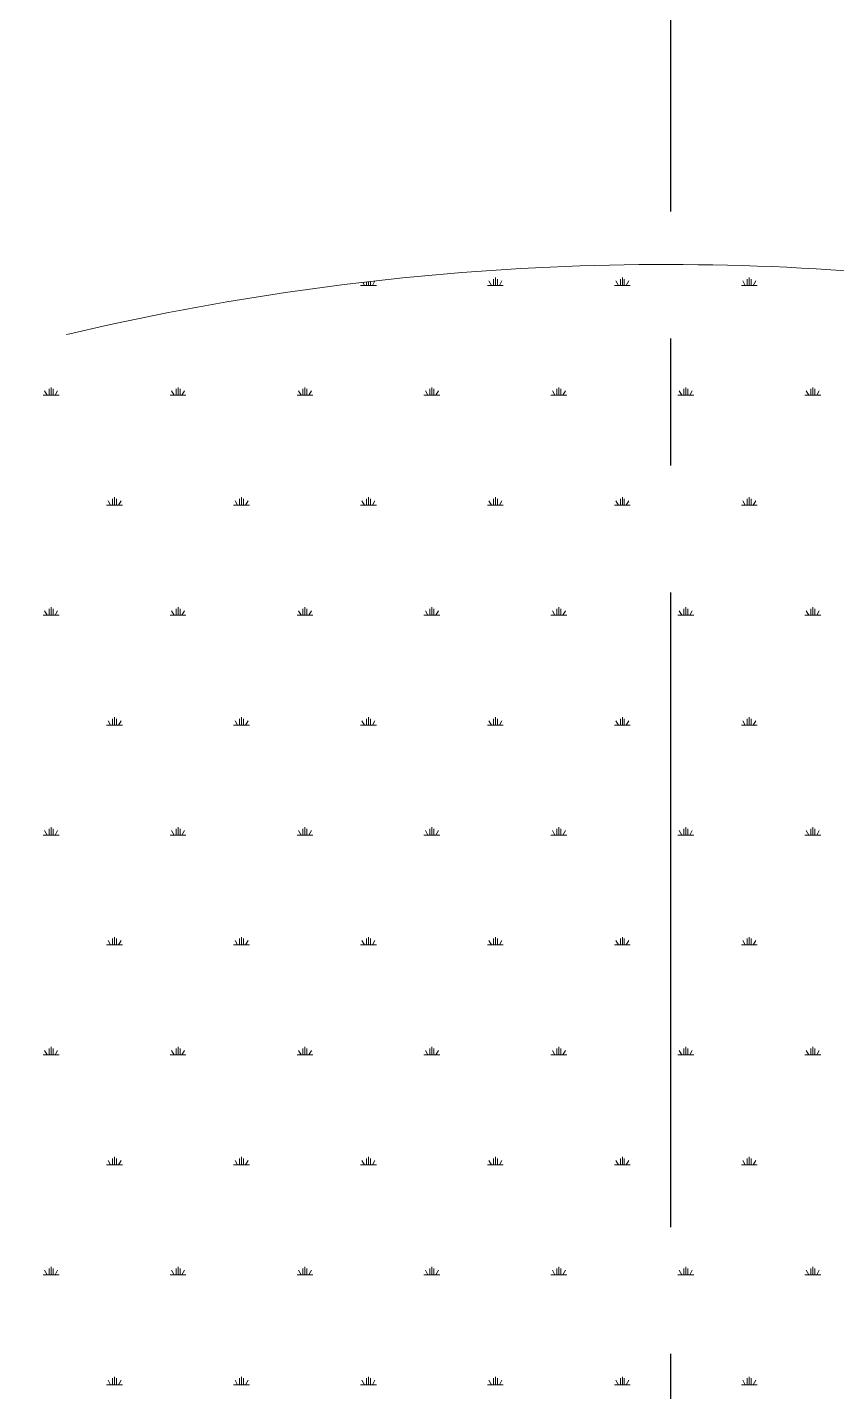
# Model space of a CAD drawing. Header units: inches. Extents: x 0 to 157513, y -28488 to 35640.
# Drawn here: x 58961 to 59280, y 19069 to 19607 of the extents above; entities that cross this region are included whole.
import ezdxf

# ---------------------------------------------------------------- set-up
doc = ezdxf.new("R2010")
doc.units = ezdxf.units.IN
doc.header["$LTSCALE"] = 400
doc.header["$MEASUREMENT"] = 0
doc.linetypes.add('CENTER', pattern=[2, 1.25, -0.25, 0.25, -0.25])
doc.linetypes.add('PHANTOM', pattern=[2.5, 1.25, -0.25, 0.25, -0.25, 0.25, -0.25])
doc.layers.add('BF STR', color=8, linetype='PHANTOM', lineweight=5)
doc.layers.add('cen', color=1, linetype='CENTER')

# ---------------------------------------------------------------- blocks, each defined once
blk = doc.blocks.new('convcs611bc3')
at = {"layer": 'BF STR'}
for p, q in [((-31699.93, 66244.66, -5988.03), (-31696.81, 66244.66, -5988.03)), ((-31699.15, 66244.66, -5988.03), (-31699.49, 66245.26, -5988.03)), ((-31698.76, 66244.66, -5988.03), (-31698.76, 66245.34, -5988.03)), ((-31698.37, 66244.66, -5988.03), (-31698.37, 66245.39, -5988.03)), ((-31697.98, 66244.66, -5988.03), (-31697.98, 66245.43, -5988.03)), ((-31697.59, 66244.66, -5988.03), (-31697.09, 66245.53, -5988.03)), ((-31674.93, 66244.66, -5988.03), (-31671.81, 66244.66, -5988.03)), ((-31674.15, 66244.66, -5988.03), (-31674.65, 66245.53, -5988.03)), ((-31673.76, 66244.66, -5988.03), (-31673.76, 66245.91, -5988.03)), ((-31673.37, 66244.66, -5988.03), (-31673.37, 66246.23, -5988.03)), ((-31672.98, 66244.66, -5988.03), (-31672.98, 66245.91, -5988.03)), ((-31672.59, 66244.66, -5988.03), (-31672.09, 66245.53, -5988.03)), ((-31649.93, 66244.66, -5988.03), (-31646.81, 66244.66, -5988.03)), ((-31649.15, 66244.66, -5988.03), (-31649.65, 66245.53, -5988.03)), ((-31648.76, 66244.66, -5988.03), (-31648.76, 66245.91, -5988.03)), ((-31648.37, 66244.66, -5988.03), (-31648.37, 66246.23, -5988.03)), ((-31647.98, 66244.66, -5988.03), (-31647.98, 66245.91, -5988.03)), ((-31647.59, 66244.66, -5988.03), (-31647.09, 66245.53, -5988.03)), ((-31624.93, 66244.66, -5988.03), (-31621.81, 66244.66, -5988.03)), ((-31624.15, 66244.66, -5988.03), (-31624.65, 66245.53, -5988.03)), ((-31623.76, 66244.66, -5988.03), (-31623.76, 66245.91, -5988.03)), ((-31623.37, 66244.66, -5988.03), (-31623.37, 66246.23, -5988.03)), ((-31622.98, 66244.66, -5988.03), (-31622.98, 66245.91, -5988.03)), ((-31622.59, 66244.66, -5988.03), (-31622.09, 66245.53, -5988.03)), ((-31762.43, 66223.01, -5988.03), (-31759.31, 66223.01, -5988.03)), ((-31761.65, 66223.01, -5988.03), (-31762.15, 66223.88, -5988.03)), ((-31761.26, 66223.01, -5988.03), (-31761.26, 66224.26, -5988.03)), ((-31760.87, 66223.01, -5988.03), (-31760.87, 66224.58, -5988.03)), ((-31760.48, 66223.01, -5988.03), (-31760.48, 66224.26, -5988.03)), ((-31760.09, 66223.01, -5988.03), (-31759.59, 66223.88, -5988.03)), ((-31737.43, 66223.01, -5988.03), (-31734.31, 66223.01, -5988.03)), ((-31736.65, 66223.01, -5988.03), (-31737.15, 66223.88, -5988.03)), ((-31736.26, 66223.01, -5988.03), (-31736.26, 66224.26, -5988.03)), ((-31735.87, 66223.01, -5988.03), (-31735.87, 66224.58, -5988.03)), ((-31735.48, 66223.01, -5988.03), (-31735.48, 66224.26, -5988.03)), ((-31735.09, 66223.01, -5988.03), (-31734.59, 66223.88, -5988.03)), ((-31712.43, 66223.01, -5988.03), (-31709.31, 66223.01, -5988.03)), ((-31711.65, 66223.01, -5988.03), (-31712.15, 66223.88, -5988.03)), ((-31711.26, 66223.01, -5988.03), (-31711.26, 66224.26, -5988.03)), ((-31710.87, 66223.01, -5988.03), (-31710.87, 66224.58, -5988.03)), ((-31710.48, 66223.01, -5988.03), (-31710.48, 66224.26, -5988.03)), ((-31710.09, 66223.01, -5988.03), (-31709.59, 66223.88, -5988.03)), ((-31687.43, 66223.01, -5988.03), (-31684.31, 66223.01, -5988.03)), ((-31686.65, 66223.01, -5988.03), (-31687.15, 66223.88, -5988.03)), ((-31686.26, 66223.01, -5988.03), (-31686.26, 66224.26, -5988.03)), ((-31685.87, 66223.01, -5988.03), (-31685.87, 66224.58, -5988.03)), ((-31685.48, 66223.01, -5988.03), (-31685.48, 66224.26, -5988.03)), ((-31685.09, 66223.01, -5988.03), (-31684.59, 66223.88, -5988.03)), ((-31662.43, 66223.01, -5988.03), (-31659.31, 66223.01, -5988.03)), ((-31661.65, 66223.01, -5988.03), (-31662.15, 66223.88, -5988.03)), ((-31661.26, 66223.01, -5988.03), (-31661.26, 66224.26, -5988.03)), ((-31660.87, 66223.01, -5988.03), (-31660.87, 66224.58, -5988.03)), ((-31660.48, 66223.01, -5988.03), (-31660.48, 66224.26, -5988.03)), ((-31660.09, 66223.01, -5988.03), (-31659.59, 66223.88, -5988.03)), ((-31637.43, 66223.01, -5988.03), (-31634.31, 66223.01, -5988.03)), ((-31636.65, 66223.01, -5988.03), (-31637.15, 66223.88, -5988.03)), ((-31636.26, 66223.01, -5988.03), (-31636.26, 66224.26, -5988.03)), ((-31635.87, 66223.01, -5988.03), (-31635.87, 66224.58, -5988.03)), ((-31635.48, 66223.01, -5988.03), (-31635.48, 66224.26, -5988.03)), ((-31635.09, 66223.01, -5988.03), (-31634.59, 66223.88, -5988.03)), ((-31612.43, 66223.01, -5988.03), (-31609.31, 66223.01, -5988.03)), ((-31611.65, 66223.01, -5988.03), (-31612.15, 66223.88, -5988.03)), ((-31611.26, 66223.01, -5988.03), (-31611.26, 66224.26, -5988.03)), ((-31610.87, 66223.01, -5988.03), (-31610.87, 66224.58, -5988.03)), ((-31610.48, 66223.01, -5988.03), (-31610.48, 66224.26, -5988.03)), ((-31610.09, 66223.01, -5988.03), (-31609.59, 66223.88, -5988.03)), ((-31749.93, 66201.36, -5988.03), (-31746.81, 66201.36, -5988.03)), ((-31749.15, 66201.36, -5988.03), (-31749.65, 66202.23, -5988.03)), ((-31748.76, 66201.36, -5988.03), (-31748.76, 66202.61, -5988.03)), ((-31748.37, 66201.36, -5988.03), (-31748.37, 66202.93, -5988.03)), ((-31747.98, 66201.36, -5988.03), (-31747.98, 66202.61, -5988.03)), ((-31747.59, 66201.36, -5988.03), (-31747.09, 66202.23, -5988.03)), ((-31724.93, 66201.36, -5988.03), (-31721.81, 66201.36, -5988.03)), ((-31724.15, 66201.36, -5988.03), (-31724.65, 66202.23, -5988.03)), ((-31723.76, 66201.36, -5988.03), (-31723.76, 66202.61, -5988.03)), ((-31723.37, 66201.36, -5988.03), (-31723.37, 66202.93, -5988.03)), ((-31722.98, 66201.36, -5988.03), (-31722.98, 66202.61, -5988.03)), ((-31722.59, 66201.36, -5988.03), (-31722.09, 66202.23, -5988.03)), ((-31699.93, 66201.36, -5988.03), (-31696.81, 66201.36, -5988.03)), ((-31699.15, 66201.36, -5988.03), (-31699.65, 66202.23, -5988.03)), ((-31698.76, 66201.36, -5988.03), (-31698.76, 66202.61, -5988.03)), ((-31698.37, 66201.36, -5988.03), (-31698.37, 66202.93, -5988.03)), ((-31697.98, 66201.36, -5988.03), (-31697.98, 66202.61, -5988.03)), ((-31697.59, 66201.36, -5988.03), (-31697.09, 66202.23, -5988.03)), ((-31674.93, 66201.36, -5988.03), (-31671.81, 66201.36, -5988.03)), ((-31674.15, 66201.36, -5988.03), (-31674.65, 66202.23, -5988.03)), ((-31673.76, 66201.36, -5988.03), (-31673.76, 66202.61, -5988.03)), ((-31673.37, 66201.36, -5988.03), (-31673.37, 66202.93, -5988.03)), ((-31672.98, 66201.36, -5988.03), (-31672.98, 66202.61, -5988.03)), ((-31672.59, 66201.36, -5988.03), (-31672.09, 66202.23, -5988.03)), ((-31649.93, 66201.36, -5988.03), (-31646.81, 66201.36, -5988.03)), ((-31649.15, 66201.36, -5988.03), (-31649.65, 66202.23, -5988.03)), ((-31648.76, 66201.36, -5988.03), (-31648.76, 66202.61, -5988.03)), ((-31648.37, 66201.36, -5988.03), (-31648.37, 66202.93, -5988.03)), ((-31647.98, 66201.36, -5988.03), (-31647.98, 66202.61, -5988.03)), ((-31647.59, 66201.36, -5988.03), (-31647.09, 66202.23, -5988.03)), ((-31624.93, 66201.36, -5988.03), (-31621.81, 66201.36, -5988.03)), ((-31624.15, 66201.36, -5988.03), (-31624.65, 66202.23, -5988.03)), ((-31623.76, 66201.36, -5988.03), (-31623.76, 66202.61, -5988.03)), ((-31623.37, 66201.36, -5988.03), (-31623.37, 66202.93, -5988.03)), ((-31622.98, 66201.36, -5988.03), (-31622.98, 66202.61, -5988.03)), ((-31622.59, 66201.36, -5988.03), (-31622.09, 66202.23, -5988.03)), ((-31762.43, 66179.71, -5988.03), (-31759.31, 66179.71, -5988.03)), ((-31761.65, 66179.71, -5988.03), (-31762.15, 66180.58, -5988.03)), ((-31761.26, 66179.71, -5988.03), (-31761.26, 66180.96, -5988.03)), ((-31760.87, 66179.71, -5988.03), (-31760.87, 66181.28, -5988.03)), ((-31760.48, 66179.71, -5988.03), (-31760.48, 66180.96, -5988.03)), ((-31760.09, 66179.71, -5988.03), (-31759.59, 66180.58, -5988.03)), ((-31737.43, 66179.71, -5988.03), (-31734.31, 66179.71, -5988.03)), ((-31736.65, 66179.71, -5988.03), (-31737.15, 66180.58, -5988.03)), ((-31736.26, 66179.71, -5988.03), (-31736.26, 66180.96, -5988.03)), ((-31735.87, 66179.71, -5988.03), (-31735.87, 66181.28, -5988.03)), ((-31735.48, 66179.71, -5988.03), (-31735.48, 66180.96, -5988.03)), ((-31735.09, 66179.71, -5988.03), (-31734.59, 66180.58, -5988.03)), ((-31712.43, 66179.71, -5988.03), (-31709.31, 66179.71, -5988.03)), ((-31711.65, 66179.71, -5988.03), (-31712.15, 66180.58, -5988.03)), ((-31711.26, 66179.71, -5988.03), (-31711.26, 66180.96, -5988.03)), ((-31710.87, 66179.71, -5988.03), (-31710.87, 66181.28, -5988.03)), ((-31710.48, 66179.71, -5988.03), (-31710.48, 66180.96, -5988.03)), ((-31710.09, 66179.71, -5988.03), (-31709.59, 66180.58, -5988.03)), ((-31687.43, 66179.71, -5988.03), (-31684.31, 66179.71, -5988.03)), ((-31686.65, 66179.71, -5988.03), (-31687.15, 66180.58, -5988.03)), ((-31686.26, 66179.71, -5988.03), (-31686.26, 66180.96, -5988.03)), ((-31685.87, 66179.71, -5988.03), (-31685.87, 66181.28, -5988.03)), ((-31685.48, 66179.71, -5988.03), (-31685.48, 66180.96, -5988.03)), ((-31685.09, 66179.71, -5988.03), (-31684.59, 66180.58, -5988.03)), ((-31662.43, 66179.71, -5988.03), (-31659.31, 66179.71, -5988.03)), ((-31661.65, 66179.71, -5988.03), (-31662.15, 66180.58, -5988.03)), ((-31661.26, 66179.71, -5988.03), (-31661.26, 66180.96, -5988.03)), ((-31660.87, 66179.71, -5988.03), (-31660.87, 66181.28, -5988.03)), ((-31660.48, 66179.71, -5988.03), (-31660.48, 66180.96, -5988.03)), ((-31660.09, 66179.71, -5988.03), (-31659.59, 66180.58, -5988.03)), ((-31637.43, 66179.71, -5988.03), (-31634.31, 66179.71, -5988.03)), ((-31636.65, 66179.71, -5988.03), (-31637.15, 66180.58, -5988.03)), ((-31636.26, 66179.71, -5988.03), (-31636.26, 66180.96, -5988.03)), ((-31635.87, 66179.71, -5988.03), (-31635.87, 66181.28, -5988.03)), ((-31635.48, 66179.71, -5988.03), (-31635.48, 66180.96, -5988.03)), ((-31635.09, 66179.71, -5988.03), (-31634.59, 66180.58, -5988.03)), ((-31612.43, 66179.71, -5988.03), (-31609.31, 66179.71, -5988.03)), ((-31611.65, 66179.71, -5988.03), (-31612.15, 66180.58, -5988.03)), ((-31611.26, 66179.71, -5988.03), (-31611.26, 66180.96, -5988.03)), ((-31610.87, 66179.71, -5988.03), (-31610.87, 66181.28, -5988.03)), ((-31610.48, 66179.71, -5988.03), (-31610.48, 66180.96, -5988.03)), ((-31610.09, 66179.71, -5988.03), (-31609.59, 66180.58, -5988.03)), ((-31749.15, 66158.06, -5988.03), (-31749.65, 66158.93, -5988.03)), ((-31748.76, 66158.06, -5988.03), (-31748.76, 66159.31, -5988.03)), ((-31748.37, 66158.06, -5988.03), (-31748.37, 66159.62, -5988.03)), ((-31747.98, 66158.06, -5988.03), (-31747.98, 66159.31, -5988.03)), ((-31747.59, 66158.06, -5988.03), (-31747.09, 66158.93, -5988.03)), ((-31724.15, 66158.06, -5988.03), (-31724.65, 66158.93, -5988.03)), ((-31723.76, 66158.06, -5988.03), (-31723.76, 66159.31, -5988.03)), ((-31723.37, 66158.06, -5988.03), (-31723.37, 66159.62, -5988.03)), ((-31722.98, 66158.06, -5988.03), (-31722.98, 66159.31, -5988.03)), ((-31722.59, 66158.06, -5988.03), (-31722.09, 66158.93, -5988.03)), ((-31699.15, 66158.06, -5988.03), (-31699.65, 66158.93, -5988.03)), ((-31698.76, 66158.06, -5988.03), (-31698.76, 66159.31, -5988.03)), ((-31698.37, 66158.06, -5988.03), (-31698.37, 66159.62, -5988.03)), ((-31697.98, 66158.06, -5988.03), (-31697.98, 66159.31, -5988.03)), ((-31697.59, 66158.06, -5988.03), (-31697.09, 66158.93, -5988.03)), ((-31674.15, 66158.06, -5988.03), (-31674.65, 66158.93, -5988.03)), ((-31673.76, 66158.06, -5988.03), (-31673.76, 66159.31, -5988.03)), ((-31673.37, 66158.06, -5988.03), (-31673.37, 66159.62, -5988.03)), ((-31672.98, 66158.06, -5988.03), (-31672.98, 66159.31, -5988.03)), ((-31672.59, 66158.06, -5988.03), (-31672.09, 66158.93, -5988.03)), ((-31649.15, 66158.06, -5988.03), (-31649.65, 66158.93, -5988.03)), ((-31648.76, 66158.06, -5988.03), (-31648.76, 66159.31, -5988.03)), ((-31648.37, 66158.06, -5988.03), (-31648.37, 66159.62, -5988.03)), ((-31647.98, 66158.06, -5988.03), (-31647.98, 66159.31, -5988.03)), ((-31647.59, 66158.06, -5988.03), (-31647.09, 66158.93, -5988.03)), ((-31624.15, 66158.06, -5988.03), (-31624.65, 66158.93, -5988.03)), ((-31623.76, 66158.06, -5988.03), (-31623.76, 66159.31, -5988.03)), ((-31623.37, 66158.06, -5988.03), (-31623.37, 66159.62, -5988.03)), ((-31622.98, 66158.06, -5988.03), (-31622.98, 66159.31, -5988.03)), ((-31622.59, 66158.06, -5988.03), (-31622.09, 66158.93, -5988.03)), ((-31749.93, 66158.06, -5988.03), (-31746.81, 66158.06, -5988.03)), ((-31724.93, 66158.06, -5988.03), (-31721.81, 66158.06, -5988.03)), ((-31699.93, 66158.06, -5988.03), (-31696.81, 66158.06, -5988.03)), ((-31674.93, 66158.06, -5988.03), (-31671.81, 66158.06, -5988.03)), ((-31649.93, 66158.06, -5988.03), (-31646.81, 66158.06, -5988.03)), ((-31624.93, 66158.06, -5988.03), (-31621.81, 66158.06, -5988.03)), ((-31761.65, 66136.41, -5988.03), (-31762.15, 66137.28, -5988.03)), ((-31761.26, 66136.41, -5988.03), (-31761.26, 66137.66, -5988.03)), ((-31760.87, 66136.41, -5988.03), (-31760.87, 66137.97, -5988.03)), ((-31760.48, 66136.41, -5988.03), (-31760.48, 66137.66, -5988.03)), ((-31760.09, 66136.41, -5988.03), (-31759.59, 66137.28, -5988.03)), ((-31736.65, 66136.41, -5988.03), (-31737.15, 66137.28, -5988.03)), ((-31736.26, 66136.41, -5988.03), (-31736.26, 66137.66, -5988.03)), ((-31735.87, 66136.41, -5988.03), (-31735.87, 66137.97, -5988.03)), ((-31735.48, 66136.41, -5988.03), (-31735.48, 66137.66, -5988.03)), ((-31735.09, 66136.41, -5988.03), (-31734.59, 66137.28, -5988.03)), ((-31711.65, 66136.41, -5988.03), (-31712.15, 66137.28, -5988.03)), ((-31711.26, 66136.41, -5988.03), (-31711.26, 66137.66, -5988.03)), ((-31710.87, 66136.41, -5988.03), (-31710.87, 66137.97, -5988.03)), ((-31710.48, 66136.41, -5988.03), (-31710.48, 66137.66, -5988.03)), ((-31710.09, 66136.41, -5988.03), (-31709.59, 66137.28, -5988.03)), ((-31686.65, 66136.41, -5988.03), (-31687.15, 66137.28, -5988.03)), ((-31686.26, 66136.41, -5988.03), (-31686.26, 66137.66, -5988.03)), ((-31685.87, 66136.41, -5988.03), (-31685.87, 66137.97, -5988.03)), ((-31685.48, 66136.41, -5988.03), (-31685.48, 66137.66, -5988.03)), ((-31685.09, 66136.41, -5988.03), (-31684.59, 66137.28, -5988.03)), ((-31661.65, 66136.41, -5988.03), (-31662.15, 66137.28, -5988.03)), ((-31661.26, 66136.41, -5988.03), (-31661.26, 66137.66, -5988.03)), ((-31660.87, 66136.41, -5988.03), (-31660.87, 66137.97, -5988.03)), ((-31660.48, 66136.41, -5988.03), (-31660.48, 66137.66, -5988.03)), ((-31660.09, 66136.41, -5988.03), (-31659.59, 66137.28, -5988.03)), ((-31636.65, 66136.41, -5988.03), (-31637.15, 66137.28, -5988.03)), ((-31636.26, 66136.41, -5988.03), (-31636.26, 66137.66, -5988.03)), ((-31635.87, 66136.41, -5988.03), (-31635.87, 66137.97, -5988.03)), ((-31635.48, 66136.41, -5988.03), (-31635.48, 66137.66, -5988.03)), ((-31635.09, 66136.41, -5988.03), (-31634.59, 66137.28, -5988.03)), ((-31611.65, 66136.41, -5988.03), (-31612.15, 66137.28, -5988.03)), ((-31611.26, 66136.41, -5988.03), (-31611.26, 66137.66, -5988.03)), ((-31610.87, 66136.41, -5988.03), (-31610.87, 66137.97, -5988.03)), ((-31610.48, 66136.41, -5988.03), (-31610.48, 66137.66, -5988.03)), ((-31610.09, 66136.41, -5988.03), (-31609.59, 66137.28, -5988.03)), ((-31762.43, 66136.41, -5988.03), (-31759.31, 66136.41, -5988.03)), ((-31737.43, 66136.41, -5988.03), (-31734.31, 66136.41, -5988.03)), ((-31712.43, 66136.41, -5988.03), (-31709.31, 66136.41, -5988.03)), ((-31687.43, 66136.41, -5988.03), (-31684.31, 66136.41, -5988.03)), ((-31662.43, 66136.41, -5988.03), (-31659.31, 66136.41, -5988.03)), ((-31637.43, 66136.41, -5988.03), (-31634.31, 66136.41, -5988.03)), ((-31612.43, 66136.41, -5988.03), (-31609.31, 66136.41, -5988.03)), ((-31749.15, 66114.76, -5988.03), (-31749.65, 66115.63, -5988.03)), ((-31748.76, 66114.76, -5988.03), (-31748.76, 66116.01, -5988.03)), ((-31748.37, 66114.76, -5988.03), (-31748.37, 66116.32, -5988.03)), ((-31747.98, 66114.76, -5988.03), (-31747.98, 66116.01, -5988.03)), ((-31747.59, 66114.76, -5988.03), (-31747.09, 66115.63, -5988.03)), ((-31724.15, 66114.76, -5988.03), (-31724.65, 66115.63, -5988.03)), ((-31723.76, 66114.76, -5988.03), (-31723.76, 66116.01, -5988.03)), ((-31723.37, 66114.76, -5988.03), (-31723.37, 66116.32, -5988.03)), ((-31722.98, 66114.76, -5988.03), (-31722.98, 66116.01, -5988.03)), ((-31722.59, 66114.76, -5988.03), (-31722.09, 66115.63, -5988.03)), ((-31699.15, 66114.76, -5988.03), (-31699.65, 66115.63, -5988.03)), ((-31698.76, 66114.76, -5988.03), (-31698.76, 66116.01, -5988.03)), ((-31698.37, 66114.76, -5988.03), (-31698.37, 66116.32, -5988.03)), ((-31697.98, 66114.76, -5988.03), (-31697.98, 66116.01, -5988.03)), ((-31697.59, 66114.76, -5988.03), (-31697.09, 66115.63, -5988.03)), ((-31674.15, 66114.76, -5988.03), (-31674.65, 66115.63, -5988.03)), ((-31673.76, 66114.76, -5988.03), (-31673.76, 66116.01, -5988.03)), ((-31673.37, 66114.76, -5988.03), (-31673.37, 66116.32, -5988.03)), ((-31672.98, 66114.76, -5988.03), (-31672.98, 66116.01, -5988.03)), ((-31672.59, 66114.76, -5988.03), (-31672.09, 66115.63, -5988.03)), ((-31649.15, 66114.76, -5988.03), (-31649.65, 66115.63, -5988.03)), ((-31648.76, 66114.76, -5988.03), (-31648.76, 66116.01, -5988.03)), ((-31648.37, 66114.76, -5988.03), (-31648.37, 66116.32, -5988.03)), ((-31647.98, 66114.76, -5988.03), (-31647.98, 66116.01, -5988.03)), ((-31647.59, 66114.76, -5988.03), (-31647.09, 66115.63, -5988.03)), ((-31624.15, 66114.76, -5988.03), (-31624.65, 66115.63, -5988.03)), ((-31623.76, 66114.76, -5988.03), (-31623.76, 66116.01, -5988.03)), ((-31623.37, 66114.76, -5988.03), (-31623.37, 66116.32, -5988.03)), ((-31622.98, 66114.76, -5988.03), (-31622.98, 66116.01, -5988.03)), ((-31622.59, 66114.76, -5988.03), (-31622.09, 66115.63, -5988.03)), ((-31749.93, 66114.76, -5988.03), (-31746.81, 66114.76, -5988.03)), ((-31724.93, 66114.76, -5988.03), (-31721.81, 66114.76, -5988.03)), ((-31699.93, 66114.76, -5988.03), (-31696.81, 66114.76, -5988.03)), ((-31674.93, 66114.76, -5988.03), (-31671.81, 66114.76, -5988.03)), ((-31649.93, 66114.76, -5988.03), (-31646.81, 66114.76, -5988.03)), ((-31624.93, 66114.76, -5988.03), (-31621.81, 66114.76, -5988.03)), ((-31761.65, 66093.11, -5988.03), (-31762.15, 66093.98, -5988.03)), ((-31761.26, 66093.11, -5988.03), (-31761.26, 66094.36, -5988.03)), ((-31760.87, 66093.11, -5988.03), (-31760.87, 66094.67, -5988.03)), ((-31760.48, 66093.11, -5988.03), (-31760.48, 66094.36, -5988.03)), ((-31760.09, 66093.11, -5988.03), (-31759.59, 66093.98, -5988.03)), ((-31736.65, 66093.11, -5988.03), (-31737.15, 66093.98, -5988.03)), ((-31736.26, 66093.11, -5988.03), (-31736.26, 66094.36, -5988.03)), ((-31735.87, 66093.11, -5988.03), (-31735.87, 66094.67, -5988.03)), ((-31735.48, 66093.11, -5988.03), (-31735.48, 66094.36, -5988.03)), ((-31735.09, 66093.11, -5988.03), (-31734.59, 66093.98, -5988.03)), ((-31711.65, 66093.11, -5988.03), (-31712.15, 66093.98, -5988.03)), ((-31711.26, 66093.11, -5988.03), (-31711.26, 66094.36, -5988.03)), ((-31710.87, 66093.11, -5988.03), (-31710.87, 66094.67, -5988.03)), ((-31710.48, 66093.11, -5988.03), (-31710.48, 66094.36, -5988.03)), ((-31710.09, 66093.11, -5988.03), (-31709.59, 66093.98, -5988.03)), ((-31686.65, 66093.11, -5988.03), (-31687.15, 66093.98, -5988.03)), ((-31686.26, 66093.11, -5988.03), (-31686.26, 66094.36, -5988.03)), ((-31685.87, 66093.11, -5988.03), (-31685.87, 66094.67, -5988.03)), ((-31685.48, 66093.11, -5988.03), (-31685.48, 66094.36, -5988.03)), ((-31685.09, 66093.11, -5988.03), (-31684.59, 66093.98, -5988.03)), ((-31661.65, 66093.11, -5988.03), (-31662.15, 66093.98, -5988.03)), ((-31661.26, 66093.11, -5988.03), (-31661.26, 66094.36, -5988.03)), ((-31660.87, 66093.11, -5988.03), (-31660.87, 66094.67, -5988.03)), ((-31660.48, 66093.11, -5988.03), (-31660.48, 66094.36, -5988.03)), ((-31660.09, 66093.11, -5988.03), (-31659.59, 66093.98, -5988.03)), ((-31636.65, 66093.11, -5988.03), (-31637.15, 66093.98, -5988.03)), ((-31636.26, 66093.11, -5988.03), (-31636.26, 66094.36, -5988.03)), ((-31635.87, 66093.11, -5988.03), (-31635.87, 66094.67, -5988.03)), ((-31635.48, 66093.11, -5988.03), (-31635.48, 66094.36, -5988.03)), ((-31635.09, 66093.11, -5988.03), (-31634.59, 66093.98, -5988.03)), ((-31611.65, 66093.11, -5988.03), (-31612.15, 66093.98, -5988.03)), ((-31611.26, 66093.11, -5988.03), (-31611.26, 66094.36, -5988.03)), ((-31610.87, 66093.11, -5988.03), (-31610.87, 66094.67, -5988.03)), ((-31610.48, 66093.11, -5988.03), (-31610.48, 66094.36, -5988.03)), ((-31610.09, 66093.11, -5988.03), (-31609.59, 66093.98, -5988.03)), ((-31762.43, 66093.11, -5988.03), (-31759.31, 66093.11, -5988.03)), ((-31737.43, 66093.11, -5988.03), (-31734.31, 66093.11, -5988.03)), ((-31712.43, 66093.11, -5988.03), (-31709.31, 66093.11, -5988.03)), ((-31687.43, 66093.11, -5988.03), (-31684.31, 66093.11, -5988.03)), ((-31662.43, 66093.11, -5988.03), (-31659.31, 66093.11, -5988.03)), ((-31637.43, 66093.11, -5988.03), (-31634.31, 66093.11, -5988.03)), ((-31612.43, 66093.11, -5988.03), (-31609.31, 66093.11, -5988.03)), ((-31749.15, 66071.46, -5988.03), (-31749.65, 66072.33, -5988.03)), ((-31748.76, 66071.46, -5988.03), (-31748.76, 66072.71, -5988.03)), ((-31748.37, 66071.46, -5988.03), (-31748.37, 66073.02, -5988.03)), ((-31747.98, 66071.46, -5988.03), (-31747.98, 66072.71, -5988.03)), ((-31747.59, 66071.46, -5988.03), (-31747.09, 66072.33, -5988.03)), ((-31724.15, 66071.46, -5988.03), (-31724.65, 66072.33, -5988.03)), ((-31723.76, 66071.46, -5988.03), (-31723.76, 66072.71, -5988.03)), ((-31723.37, 66071.46, -5988.03), (-31723.37, 66073.02, -5988.03)), ((-31722.98, 66071.46, -5988.03), (-31722.98, 66072.71, -5988.03)), ((-31722.59, 66071.46, -5988.03), (-31722.09, 66072.33, -5988.03)), ((-31699.15, 66071.46, -5988.03), (-31699.65, 66072.33, -5988.03)), ((-31698.76, 66071.46, -5988.03), (-31698.76, 66072.71, -5988.03)), ((-31698.37, 66071.46, -5988.03), (-31698.37, 66073.02, -5988.03)), ((-31697.98, 66071.46, -5988.03), (-31697.98, 66072.71, -5988.03)), ((-31697.59, 66071.46, -5988.03), (-31697.09, 66072.33, -5988.03)), ((-31674.15, 66071.46, -5988.03), (-31674.65, 66072.33, -5988.03)), ((-31673.76, 66071.46, -5988.03), (-31673.76, 66072.71, -5988.03)), ((-31673.37, 66071.46, -5988.03), (-31673.37, 66073.02, -5988.03)), ((-31672.98, 66071.46, -5988.03), (-31672.98, 66072.71, -5988.03)), ((-31672.59, 66071.46, -5988.03), (-31672.09, 66072.33, -5988.03)), ((-31649.15, 66071.46, -5988.03), (-31649.65, 66072.33, -5988.03)), ((-31648.76, 66071.46, -5988.03), (-31648.76, 66072.71, -5988.03)), ((-31648.37, 66071.46, -5988.03), (-31648.37, 66073.02, -5988.03)), ((-31647.98, 66071.46, -5988.03), (-31647.98, 66072.71, -5988.03)), ((-31647.59, 66071.46, -5988.03), (-31647.09, 66072.33, -5988.03)), ((-31624.15, 66071.46, -5988.03), (-31624.65, 66072.33, -5988.03)), ((-31623.76, 66071.46, -5988.03), (-31623.76, 66072.71, -5988.03)), ((-31623.37, 66071.46, -5988.03), (-31623.37, 66073.02, -5988.03)), ((-31622.98, 66071.46, -5988.03), (-31622.98, 66072.71, -5988.03)), ((-31622.59, 66071.46, -5988.03), (-31622.09, 66072.33, -5988.03)), ((-31749.93, 66071.46, -5988.03), (-31746.81, 66071.46, -5988.03)), ((-31724.93, 66071.46, -5988.03), (-31721.81, 66071.46, -5988.03)), ((-31699.93, 66071.46, -5988.03), (-31696.81, 66071.46, -5988.03)), ((-31674.93, 66071.46, -5988.03), (-31671.81, 66071.46, -5988.03)), ((-31649.93, 66071.46, -5988.03), (-31646.81, 66071.46, -5988.03)), ((-31624.93, 66071.46, -5988.03), (-31621.81, 66071.46, -5988.03)), ((-31761.65, 66049.81, -5988.03), (-31762.15, 66050.68, -5988.03)), ((-31761.26, 66049.81, -5988.03), (-31761.26, 66051.06, -5988.03)), ((-31760.87, 66049.81, -5988.03), (-31760.87, 66051.37, -5988.03)), ((-31760.48, 66049.81, -5988.03), (-31760.48, 66051.06, -5988.03)), ((-31760.09, 66049.81, -5988.03), (-31759.59, 66050.68, -5988.03)), ((-31736.65, 66049.81, -5988.03), (-31737.15, 66050.68, -5988.03)), ((-31736.26, 66049.81, -5988.03), (-31736.26, 66051.06, -5988.03)), ((-31735.87, 66049.81, -5988.03), (-31735.87, 66051.37, -5988.03)), ((-31735.48, 66049.81, -5988.03), (-31735.48, 66051.06, -5988.03)), ((-31735.09, 66049.81, -5988.03), (-31734.59, 66050.68, -5988.03)), ((-31711.65, 66049.81, -5988.03), (-31712.15, 66050.68, -5988.03)), ((-31711.26, 66049.81, -5988.03), (-31711.26, 66051.06, -5988.03)), ((-31710.87, 66049.81, -5988.03), (-31710.87, 66051.37, -5988.03)), ((-31710.48, 66049.81, -5988.03), (-31710.48, 66051.06, -5988.03)), ((-31710.09, 66049.81, -5988.03), (-31709.59, 66050.68, -5988.03)), ((-31686.65, 66049.81, -5988.03), (-31687.15, 66050.68, -5988.03)), ((-31686.26, 66049.81, -5988.03), (-31686.26, 66051.06, -5988.03)), ((-31685.87, 66049.81, -5988.03), (-31685.87, 66051.37, -5988.03)), ((-31685.48, 66049.81, -5988.03), (-31685.48, 66051.06, -5988.03)), ((-31685.09, 66049.81, -5988.03), (-31684.59, 66050.68, -5988.03)), ((-31661.65, 66049.81, -5988.03), (-31662.15, 66050.68, -5988.03)), ((-31661.26, 66049.81, -5988.03), (-31661.26, 66051.06, -5988.03)), ((-31660.87, 66049.81, -5988.03), (-31660.87, 66051.37, -5988.03)), ((-31660.48, 66049.81, -5988.03), (-31660.48, 66051.06, -5988.03)), ((-31660.09, 66049.81, -5988.03), (-31659.59, 66050.68, -5988.03)), ((-31636.65, 66049.81, -5988.03), (-31637.15, 66050.68, -5988.03)), ((-31636.26, 66049.81, -5988.03), (-31636.26, 66051.06, -5988.03)), ((-31635.87, 66049.81, -5988.03), (-31635.87, 66051.37, -5988.03)), ((-31635.48, 66049.81, -5988.03), (-31635.48, 66051.06, -5988.03)), ((-31635.09, 66049.81, -5988.03), (-31634.59, 66050.68, -5988.03)), ((-31611.65, 66049.81, -5988.03), (-31612.15, 66050.68, -5988.03)), ((-31611.26, 66049.81, -5988.03), (-31611.26, 66051.06, -5988.03)), ((-31610.87, 66049.81, -5988.03), (-31610.87, 66051.37, -5988.03)), ((-31610.48, 66049.81, -5988.03), (-31610.48, 66051.06, -5988.03)), ((-31610.09, 66049.81, -5988.03), (-31609.59, 66050.68, -5988.03)), ((-31762.43, 66049.81, -5988.03), (-31759.31, 66049.81, -5988.03)), ((-31737.43, 66049.81, -5988.03), (-31734.31, 66049.81, -5988.03)), ((-31712.43, 66049.81, -5988.03), (-31709.31, 66049.81, -5988.03)), ((-31687.43, 66049.81, -5988.03), (-31684.31, 66049.81, -5988.03)), ((-31662.43, 66049.81, -5988.03), (-31659.31, 66049.81, -5988.03)), ((-31637.43, 66049.81, -5988.03), (-31634.31, 66049.81, -5988.03)), ((-31612.43, 66049.81, -5988.03), (-31609.31, 66049.81, -5988.03)), ((-31748.76, 66028.16, -5988.03), (-31748.76, 66029.41, -5988.03)), ((-31748.37, 66028.16, -5988.03), (-31748.37, 66029.72, -5988.03)), ((-31747.98, 66028.16, -5988.03), (-31747.98, 66029.41, -5988.03)), ((-31723.76, 66028.16, -5988.03), (-31723.76, 66029.41, -5988.03)), ((-31723.37, 66028.16, -5988.03), (-31723.37, 66029.72, -5988.03)), ((-31722.98, 66028.16, -5988.03), (-31722.98, 66029.41, -5988.03)), ((-31698.76, 66028.16, -5988.03), (-31698.76, 66029.41, -5988.03)), ((-31698.37, 66028.16, -5988.03), (-31698.37, 66029.72, -5988.03)), ((-31697.98, 66028.16, -5988.03), (-31697.98, 66029.41, -5988.03)), ((-31673.76, 66028.16, -5988.03), (-31673.76, 66029.41, -5988.03)), ((-31673.37, 66028.16, -5988.03), (-31673.37, 66029.72, -5988.03)), ((-31672.98, 66028.16, -5988.03), (-31672.98, 66029.41, -5988.03)), ((-31648.76, 66028.16, -5988.03), (-31648.76, 66029.41, -5988.03)), ((-31648.37, 66028.16, -5988.03), (-31648.37, 66029.72, -5988.03)), ((-31647.98, 66028.16, -5988.03), (-31647.98, 66029.41, -5988.03)), ((-31623.76, 66028.16, -5988.03), (-31623.76, 66029.41, -5988.03)), ((-31623.37, 66028.16, -5988.03), (-31623.37, 66029.72, -5988.03)), ((-31622.98, 66028.16, -5988.03), (-31622.98, 66029.41, -5988.03)), ((-31749.93, 66028.16, -5988.03), (-31746.81, 66028.16, -5988.03)), ((-31749.15, 66028.16, -5988.03), (-31749.65, 66029.02, -5988.03)), ((-31747.59, 66028.16, -5988.03), (-31747.09, 66029.02, -5988.03)), ((-31724.93, 66028.16, -5988.03), (-31721.81, 66028.16, -5988.03)), ((-31724.15, 66028.16, -5988.03), (-31724.65, 66029.02, -5988.03)), ((-31722.59, 66028.16, -5988.03), (-31722.09, 66029.02, -5988.03)), ((-31699.93, 66028.16, -5988.03), (-31696.81, 66028.16, -5988.03)), ((-31699.15, 66028.16, -5988.03), (-31699.65, 66029.02, -5988.03)), ((-31697.59, 66028.16, -5988.03), (-31697.09, 66029.02, -5988.03)), ((-31674.93, 66028.16, -5988.03), (-31671.81, 66028.16, -5988.03)), ((-31674.15, 66028.16, -5988.03), (-31674.65, 66029.02, -5988.03)), ((-31672.59, 66028.16, -5988.03), (-31672.09, 66029.02, -5988.03)), ((-31649.93, 66028.16, -5988.03), (-31646.81, 66028.16, -5988.03)), ((-31649.15, 66028.16, -5988.03), (-31649.65, 66029.02, -5988.03)), ((-31647.59, 66028.16, -5988.03), (-31647.09, 66029.02, -5988.03)), ((-31624.93, 66028.16, -5988.03), (-31621.81, 66028.16, -5988.03)), ((-31624.15, 66028.16, -5988.03), (-31624.65, 66029.02, -5988.03)), ((-31622.59, 66028.16, -5988.03), (-31622.09, 66029.02, -5988.03))]:
    blk.add_line(p, q, dxfattribs=at)
blk.add_arc((-31639.71, 65738.67, -3341.11), 510.1, 47.2313, 132.6725, dxfattribs=at)

msp = doc.modelspace()

# ---------------------------------------------------------------- linework, layer by layer
at = {"layer": 'cen', "ltscale": 0.5}
msp.add_line((59214.64, 33784.04, -366.43), (59214.64, 15765.99, -366.43), dxfattribs=at)

# ---------------------------------------------------------------- block references
at = {"xscale": 2, "yscale": 2, "zscale": 2}
msp.add_blockref('convcs611bc3', (122492.42, -112984.37, -46.86), dxfattribs=at)

doc.saveas('drawing.dxf')
